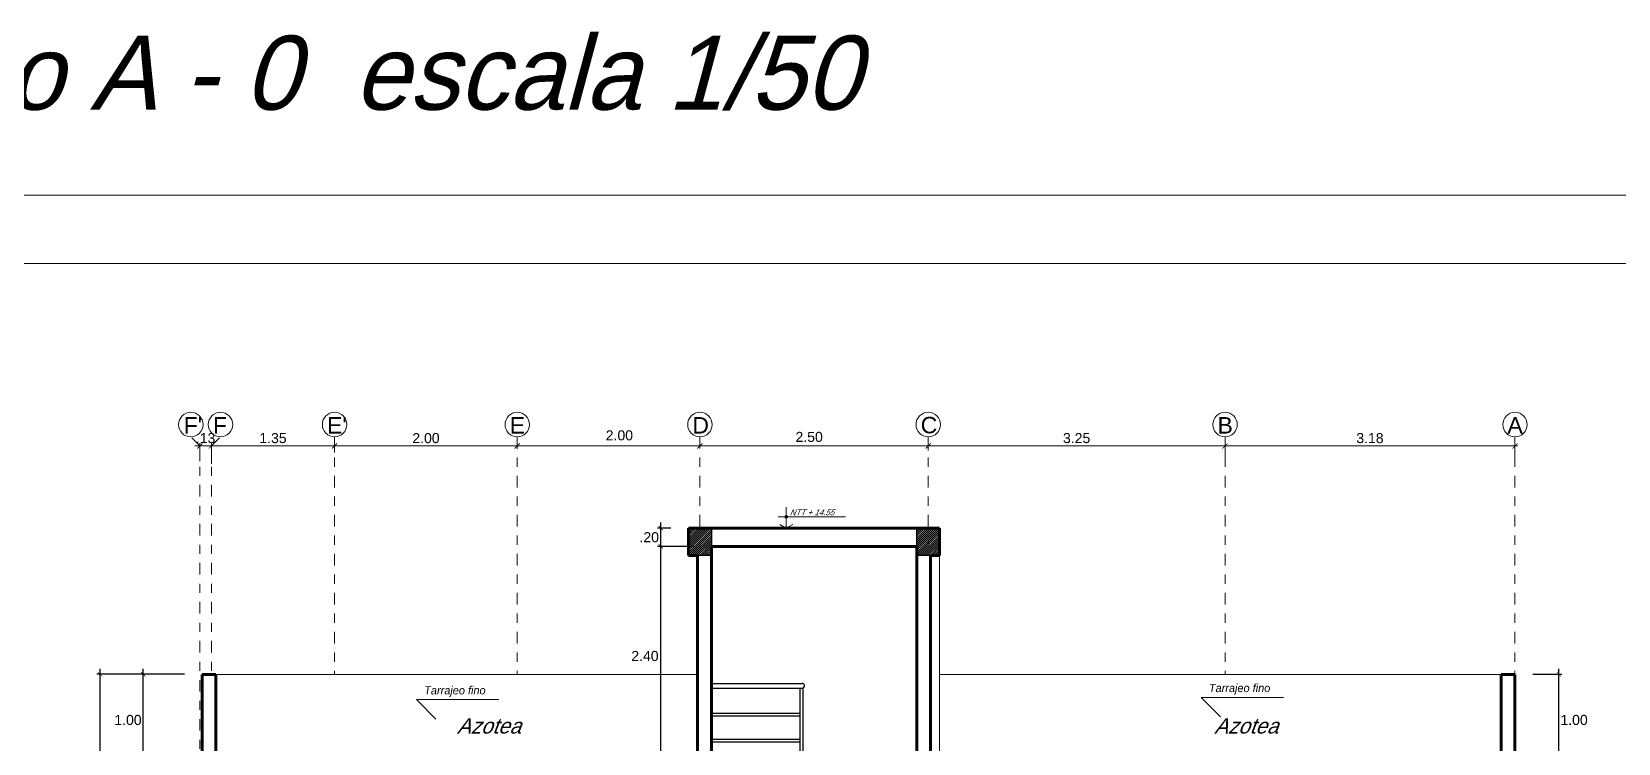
# Model space of a CAD drawing. Header units: millimetres. Extents: x 3779 to 7711, y 1445 to 3132.
# Drawn here: x 3970.03 to 3987.41, y 1484.63 to 1492.42 of the extents above; entities that cross this region are included whole.
import ezdxf

# ---------------------------------------------------------------- set-up
doc = ezdxf.new("R2010")
doc.units = ezdxf.units.MM
doc.header["$PDMODE"] = 3
doc.linetypes.add('DASHDOTX2', pattern=[50.8, 25.4, -12.7, 0, -12.7])
for name, color, linetype, lineweight in [('cotas', 7, 'Continuous', 5), ('EJES', 20, 'DASHDOTX2', 9), ('pluma 0.5', 41, 'Continuous', 5), ('pluma 1', 1, 'Continuous', 9), ('pluma 1.5', 14, 'Continuous', 15), ('pluma 2', 2, 'Continuous', 20), ('pluma 2.5', 30, 'Continuous', 25), ('pluma 3', 251, 'Continuous', 30), ('pluma 8', 98, 'Continuous', 80), ('TEXTO', 7, 'Continuous', 9), ('TEXTURAS', 35, 'Continuous', 5)]:
    doc.layers.add(name, color=color, linetype=linetype, lineweight=lineweight)
doc.styles.add('nombreambiente', font='stylu.ttf', dxfattribs={"oblique": 20})
doc.styles.get("Standard").update_dxf_attribs({"font": 'arial.ttf'})
doc.styles.add('TIMES', font='arial.ttf', dxfattribs={"height": 0.11})
doc.dimstyles.new('INTERIOR', dxfattribs={"dimtxt": 0.11, "dimasz": 0.0465, "dimexe": 0.0345, "dimexo": 0.195, "dimgap": 0.0295, "dimtad": 2, "dimtih": 1, "dimtoh": 1, "dimzin": 4, "dimdsep": 46, "dimtxsty": 'Standard', "dimblk": 'ARCHTICK', "dimcen": 0, "dimdle": 0.06, "dimclrd": 256, "dimclre": 256, "dimclrt": 256, "dimadec": 0, "dimazin": 0, "dimtfac": 1, "dimtmove": 0, "dimatfit": 3, "dimldrblk": 'ARCHTICK', "dimfxl": 0.0345, "dimtolj": 1, "dimtzin": 0, "dimlwe": 25, "dimarcsym": 0})
doc.dimstyles.new('julio', dxfattribs={"dimtxt": 0.11, "dimasz": 0.057, "dimexe": 0.03, "dimexo": 0.097, "dimgap": 0.0295, "dimtad": 1, "dimzin": 4, "dimdsep": 46, "dimtxsty": 'TIMES', "dimblk": 'ARCHTICK', "dimcen": 0, "dimdle": 0.03, "dimclrd": 256, "dimclre": 256, "dimclrt": 256, "dimadec": 0, "dimazin": 0, "dimtfac": 1, "dimtix": 1, "dimtmove": 2, "dimatfit": 2, "dimldrblk": 'ARCHTICK', "dimfxl": 1, "dimtolj": 1, "dimtzin": 0, "dimlwd": 5, "dimlwe": 5, "dimarcsym": 0})

# ---------------------------------------------------------------- blocks, each defined once
blk = doc.blocks.new('ttryt')
at = {"layer": 'pluma 1'}
for p, q in [((1118.64, 393.514), (1118.64, 393.283)), ((1119.289, 393.407), (1118.552, 393.407)), ((1118.64, 393.283), (1118.568, 393.324)), ((1118.64, 393.283), (1118.712, 393.324))]:
    blk.add_line(p, q, dxfattribs=at)
at = {"layer": 'pluma 1', "linetype": 'Continuous'}
blk.add_circle((1118.64, 393.407), 0.015, dxfattribs=at)
blk = doc.blocks.new('_ArchTick')
at = {"color": 0, "linetype": 'ByBlock', "lineweight": 40, "const_width": 0.15}
blk.add_lwpolyline([(-0.5, -0.5), (0.5, 0.5)], dxfattribs=at)
blk = doc.blocks.new('*D682')
at = {"layer": 'cotas', "lineweight": 5, "transparency": 16777216}
for p, q in [((3986.304, 1487.883), (3983.069, 1487.883)), ((3983.099, 1487.68), (3983.099, 1487.913)), ((3986.274, 1487.68), (3986.274, 1487.913))]:
    blk.add_line(p, q, dxfattribs=at)
at = {"layer": 'Defpoints', "color": 0, "transparency": 16777216}
for p in [(3983.099, 1487.883), (3983.099, 1487.583), (3986.274, 1487.583)]:
    blk.add_point(p, dxfattribs=at)
at = {"layer": 'cotas', "lineweight": 5, "transparency": 16777216, "xscale": 0.057, "yscale": 0.057, "zscale": 0.057, "rotation": 180}
blk.add_blockref('_ArchTick', (3983.099, 1487.883), dxfattribs=at)
at = {"layer": 'cotas', "lineweight": 5, "transparency": 16777216, "xscale": 0.057, "yscale": 0.057, "zscale": 0.057}
blk.add_blockref('_ArchTick', (3986.274, 1487.883), dxfattribs=at)
at = {"layer": 'cotas', "transparency": 16777216, "insert": (3984.686, 1487.968), "char_height": 0.11, "attachment_point": 5, "style": 'TIMES'}
blk.add_mtext('\\A1;3.18', dxfattribs=at)
blk = doc.blocks.new('*D849')
at = {"layer": 'cotas', "lineweight": 5, "transparency": 16777216}
for p, q in [((3983.129, 1487.883), (3979.819, 1487.883)), ((3979.849, 1487.832), (3979.849, 1487.913)), ((3983.099, 1487.68), (3983.099, 1487.913))]:
    blk.add_line(p, q, dxfattribs=at)
at = {"layer": 'Defpoints', "color": 0, "transparency": 16777216}
for p in [(3979.849, 1487.883), (3979.849, 1487.735), (3983.099, 1487.583)]:
    blk.add_point(p, dxfattribs=at)
at = {"layer": 'cotas', "lineweight": 5, "transparency": 16777216, "xscale": 0.057, "yscale": 0.057, "zscale": 0.057, "rotation": 180}
blk.add_blockref('_ArchTick', (3979.849, 1487.883), dxfattribs=at)
at = {"layer": 'cotas', "lineweight": 5, "transparency": 16777216, "xscale": 0.057, "yscale": 0.057, "zscale": 0.057}
blk.add_blockref('_ArchTick', (3983.099, 1487.883), dxfattribs=at)
at = {"layer": 'cotas', "transparency": 16777216, "insert": (3981.474, 1487.968), "char_height": 0.11, "attachment_point": 5, "style": 'TIMES'}
blk.add_mtext('\\A1;3.25', dxfattribs=at)
blk = doc.blocks.new('*D850')
at = {"layer": 'cotas', "lineweight": 5, "transparency": 16777216}
for p, q in [((3979.879, 1487.883), (3977.319, 1487.883)), ((3977.349, 1487.86), (3977.349, 1487.913)), ((3979.849, 1487.832), (3979.849, 1487.913))]:
    blk.add_line(p, q, dxfattribs=at)
at = {"layer": 'Defpoints', "color": 0, "transparency": 16777216}
for p in [(3977.349, 1487.883), (3977.349, 1487.763), (3979.849, 1487.735)]:
    blk.add_point(p, dxfattribs=at)
at = {"layer": 'cotas', "lineweight": 5, "transparency": 16777216, "xscale": 0.057, "yscale": 0.057, "zscale": 0.057, "rotation": 180}
blk.add_blockref('_ArchTick', (3977.349, 1487.883), dxfattribs=at)
at = {"layer": 'cotas', "lineweight": 5, "transparency": 16777216, "xscale": 0.057, "yscale": 0.057, "zscale": 0.057}
blk.add_blockref('_ArchTick', (3979.849, 1487.883), dxfattribs=at)
at = {"layer": 'cotas', "transparency": 16777216, "insert": (3978.545, 1487.981), "char_height": 0.11, "attachment_point": 5, "style": 'TIMES'}
blk.add_mtext('\\A1;2.50', dxfattribs=at)
blk = doc.blocks.new('*D851')
at = {"layer": 'cotas', "lineweight": 5, "transparency": 16777216}
for p, q in [((3977.379, 1487.883), (3975.319, 1487.883)), ((3975.349, 1487.852), (3975.349, 1487.913)), ((3977.349, 1487.86), (3977.349, 1487.913))]:
    blk.add_line(p, q, dxfattribs=at)
at = {"layer": 'Defpoints', "color": 0, "transparency": 16777216}
for p in [(3975.349, 1487.883), (3975.349, 1487.755), (3977.349, 1487.763)]:
    blk.add_point(p, dxfattribs=at)
at = {"layer": 'cotas', "lineweight": 5, "transparency": 16777216, "xscale": 0.057, "yscale": 0.057, "zscale": 0.057, "rotation": 180}
blk.add_blockref('_ArchTick', (3975.349, 1487.883), dxfattribs=at)
at = {"layer": 'cotas', "lineweight": 5, "transparency": 16777216, "xscale": 0.057, "yscale": 0.057, "zscale": 0.057}
blk.add_blockref('_ArchTick', (3977.349, 1487.883), dxfattribs=at)
at = {"layer": 'cotas', "transparency": 16777216, "insert": (3976.467, 1487.998), "char_height": 0.11, "attachment_point": 5, "style": 'TIMES'}
blk.add_mtext('\\A1;2.00', dxfattribs=at)
blk = doc.blocks.new('*D683')
at = {"layer": 'cotas', "lineweight": 5, "transparency": 16777216}
for p, q in [((3975.379, 1487.883), (3973.318, 1487.883)), ((3973.348, 1487.811), (3973.348, 1487.913)), ((3975.349, 1487.852), (3975.349, 1487.913))]:
    blk.add_line(p, q, dxfattribs=at)
at = {"layer": 'Defpoints', "color": 0, "transparency": 16777216}
for p in [(3973.348, 1487.883), (3973.348, 1487.714), (3975.349, 1487.755)]:
    blk.add_point(p, dxfattribs=at)
at = {"layer": 'cotas', "lineweight": 5, "transparency": 16777216, "xscale": 0.057, "yscale": 0.057, "zscale": 0.057, "rotation": 180}
blk.add_blockref('_ArchTick', (3973.348, 1487.883), dxfattribs=at)
at = {"layer": 'cotas', "lineweight": 5, "transparency": 16777216, "xscale": 0.057, "yscale": 0.057, "zscale": 0.057}
blk.add_blockref('_ArchTick', (3975.349, 1487.883), dxfattribs=at)
at = {"layer": 'cotas', "transparency": 16777216, "insert": (3974.349, 1487.968), "char_height": 0.11, "attachment_point": 5, "style": 'TIMES'}
blk.add_mtext('\\A1;2.00', dxfattribs=at)
blk = doc.blocks.new('*D684')
at = {"layer": 'cotas', "lineweight": 5, "transparency": 16777216}
for p, q in [((3973.378, 1487.883), (3971.969, 1487.883)), ((3971.999, 1487.686), (3971.999, 1487.913)), ((3973.348, 1487.811), (3973.348, 1487.913))]:
    blk.add_line(p, q, dxfattribs=at)
at = {"layer": 'Defpoints', "color": 0, "transparency": 16777216}
for p in [(3971.999, 1487.883), (3973.348, 1487.714), (3971.999, 1487.589)]:
    blk.add_point(p, dxfattribs=at)
at = {"layer": 'cotas', "lineweight": 5, "transparency": 16777216, "xscale": 0.057, "yscale": 0.057, "zscale": 0.057, "rotation": 180}
blk.add_blockref('_ArchTick', (3971.999, 1487.883), dxfattribs=at)
at = {"layer": 'cotas', "lineweight": 5, "transparency": 16777216, "xscale": 0.057, "yscale": 0.057, "zscale": 0.057}
blk.add_blockref('_ArchTick', (3973.348, 1487.883), dxfattribs=at)
at = {"layer": 'cotas', "transparency": 16777216, "insert": (3972.674, 1487.968), "char_height": 0.11, "attachment_point": 5, "style": 'TIMES'}
blk.add_mtext('\\A1;1.35', dxfattribs=at)
blk = doc.blocks.new('*D685')
at = {"layer": 'cotas', "lineweight": 5, "transparency": 16777216}
for p, q in [((3971.874, 1487.883), (3971.817, 1487.883)), ((3971.874, 1487.717), (3971.874, 1487.913)), ((3971.999, 1487.883), (3971.874, 1487.883)), ((3971.999, 1487.686), (3971.999, 1487.913)), ((3971.999, 1487.883), (3972.056, 1487.883))]:
    blk.add_line(p, q, dxfattribs=at)
at = {"layer": 'Defpoints', "color": 0, "transparency": 16777216}
for p in [(3971.874, 1487.883), (3971.874, 1487.62), (3971.999, 1487.589)]:
    blk.add_point(p, dxfattribs=at)
at = {"layer": 'cotas', "lineweight": 5, "transparency": 16777216, "xscale": 0.057, "yscale": 0.057, "zscale": 0.057}
blk.add_blockref('_ArchTick', (3971.874, 1487.883), dxfattribs=at)
at = {"layer": 'cotas', "lineweight": 5, "transparency": 16777216, "xscale": 0.057, "yscale": 0.057, "zscale": 0.057, "rotation": 180}
blk.add_blockref('_ArchTick', (3971.999, 1487.883), dxfattribs=at)
at = {"layer": 'cotas', "transparency": 16777216, "insert": (3971.936, 1487.968), "char_height": 0.11, "attachment_point": 5, "style": 'TIMES'}
blk.add_mtext('\\A1;.13', dxfattribs=at)
blk = doc.blocks.new('*D765')
at = {"layer": 'cotas', "lineweight": -2, "transparency": 16777216}
blk.add_line((3971.253, 1484.323), (3971.253, 1485.443), dxfattribs=at)
at = {"layer": 'cotas', "lineweight": 25, "transparency": 16777216}
for p, q in [((3971.704, 1485.383), (3971.219, 1485.383)), ((3971.529, 1484.383), (3971.219, 1484.383))]:
    blk.add_line(p, q, dxfattribs=at)
at = {"layer": 'Defpoints', "color": 0, "transparency": 16777216}
for p in [(3971.253, 1485.383), (3971.899, 1485.383), (3971.724, 1484.383)]:
    blk.add_point(p, dxfattribs=at)
at = {"layer": 'cotas', "lineweight": -2, "transparency": 16777216, "xscale": 0.04649999999999999, "yscale": 0.04649999999999999, "zscale": 0.04649999999999999}
for p, rotation in [((3971.253, 1485.383), 90), ((3971.253, 1484.383), 270)]:
    blk.add_blockref('_ArchTick', p, dxfattribs=dict(at, rotation=rotation))
at = {"layer": 'cotas', "transparency": 16777216, "insert": (3971.086, 1484.883), "char_height": 0.11, "attachment_point": 5}
blk.add_mtext('\\A1;1.00', dxfattribs=at)
blk = doc.blocks.new('*D766')
at = {"layer": 'cotas', "lineweight": 25, "transparency": 16777216}
for p, q in [((3977.279, 1486.783), (3976.885, 1486.783)), ((3977.129, 1484.383), (3976.885, 1484.383))]:
    blk.add_line(p, q, dxfattribs=at)
at = {"layer": 'cotas', "lineweight": -2, "transparency": 16777216}
blk.add_line((3976.92, 1484.323), (3976.92, 1486.843), dxfattribs=at)
at = {"layer": 'Defpoints', "color": 0, "transparency": 16777216}
for p in [(3976.92, 1486.783), (3977.474, 1486.783), (3977.324, 1484.383)]:
    blk.add_point(p, dxfattribs=at)
at = {"layer": 'cotas', "lineweight": -2, "transparency": 16777216, "xscale": 0.04649999999999999, "yscale": 0.04649999999999999, "zscale": 0.04649999999999999}
for p, rotation in [((3976.92, 1486.783), 90), ((3976.92, 1484.383), 270)]:
    blk.add_blockref('_ArchTick', p, dxfattribs=dict(at, rotation=rotation))
at = {"layer": 'cotas', "transparency": 16777216, "insert": (3976.747, 1485.583), "char_height": 0.11, "attachment_point": 5}
blk.add_mtext('\\A1;2.40', dxfattribs=at)
blk = doc.blocks.new('*D767')
at = {"layer": 'cotas', "lineweight": 25, "transparency": 16777216}
for p, q in [((3977.029, 1486.983), (3976.885, 1486.983)), ((3977.279, 1486.783), (3976.885, 1486.783))]:
    blk.add_line(p, q, dxfattribs=at)
at = {"layer": 'cotas', "lineweight": -2, "transparency": 16777216}
blk.add_line((3976.92, 1486.723), (3976.92, 1487.043), dxfattribs=at)
at = {"layer": 'Defpoints', "color": 0, "transparency": 16777216}
for p in [(3976.92, 1486.983), (3977.224, 1486.983), (3977.474, 1486.783)]:
    blk.add_point(p, dxfattribs=at)
at = {"layer": 'cotas', "lineweight": -2, "transparency": 16777216, "xscale": 0.04649999999999999, "yscale": 0.04649999999999999, "zscale": 0.04649999999999999}
for p, rotation in [((3976.92, 1486.983), 90), ((3976.92, 1486.783), 270)]:
    blk.add_blockref('_ArchTick', p, dxfattribs=dict(at, rotation=rotation))
at = {"layer": 'cotas', "transparency": 16777216, "insert": (3976.794, 1486.883), "char_height": 0.11, "attachment_point": 5}
blk.add_mtext('\\A1;.20', dxfattribs=at)
blk = doc.blocks.new('*D768')
at = {"layer": 'cotas', "lineweight": -2, "transparency": 16777216}
blk.add_line((3970.781, 1472.373), (3970.781, 1485.443), dxfattribs=at)
at = {"layer": 'cotas', "lineweight": 25, "transparency": 16777216}
for p, q in [((3971.704, 1485.383), (3970.746, 1485.383)), ((3971.704, 1472.433), (3970.746, 1472.433))]:
    blk.add_line(p, q, dxfattribs=at)
at = {"layer": 'Defpoints', "color": 0, "transparency": 16777216}
for p in [(3970.781, 1485.383), (3971.899, 1485.383), (3971.899, 1472.433)]:
    blk.add_point(p, dxfattribs=at)
at = {"layer": 'cotas', "lineweight": -2, "transparency": 16777216, "xscale": 0.04649999999999999, "yscale": 0.04649999999999999, "zscale": 0.04649999999999999}
for p, rotation in [((3970.781, 1485.383), 90), ((3970.781, 1472.433), 270)]:
    blk.add_blockref('_ArchTick', p, dxfattribs=dict(at, rotation=rotation))
at = {"layer": 'cotas', "transparency": 16777216, "insert": (3970.571, 1478.908), "char_height": 0.11, "attachment_point": 5}
blk.add_mtext('\\A1;12.95', dxfattribs=at)
blk = doc.blocks.new('*D785')
at = {"layer": 'cotas', "lineweight": -2, "transparency": 16777216}
blk.add_line((3986.754, 1484.323), (3986.754, 1485.443), dxfattribs=at)
at = {"layer": 'cotas', "lineweight": 25, "transparency": 16777216}
for p, q in [((3986.469, 1485.383), (3986.788, 1485.383)), ((3986.469, 1484.383), (3986.788, 1484.383))]:
    blk.add_line(p, q, dxfattribs=at)
at = {"layer": 'Defpoints', "color": 0, "transparency": 16777216}
for p in [(3986.274, 1485.383), (3986.754, 1485.383), (3986.274, 1484.383)]:
    blk.add_point(p, dxfattribs=at)
at = {"layer": 'cotas', "lineweight": -2, "transparency": 16777216, "xscale": 0.04649999999999999, "yscale": 0.04649999999999999, "zscale": 0.04649999999999999}
for p, rotation in [((3986.754, 1485.383), 90), ((3986.754, 1484.383), 270)]:
    blk.add_blockref('_ArchTick', p, dxfattribs=dict(at, rotation=rotation))
at = {"layer": 'cotas', "transparency": 16777216, "insert": (3986.921, 1484.883), "char_height": 0.11, "attachment_point": 5}
blk.add_mtext('\\A1;1.00', dxfattribs=at)

msp = doc.modelspace()

# ---------------------------------------------------------------- hatches: boundary and pattern name
at = {"layer": 'TEXTURAS'}
h = msp.add_hatch(dxfattribs=at)
h.set_pattern_fill('LINE', color=256, scale=0.005, angle=45)
h.set_pattern_definition([(45, (-180.418558, 138.683055), (-0.01122532015, 0.01122532015), [])])
h.paths.add_polyline_path([(3977.474, 1486.9828), (3977.374, 1486.9828), (3977.224, 1486.9828), (3977.224, 1486.6828), (3977.474, 1486.6828), (3977.474, 1486.7828)])
h = msp.add_hatch(dxfattribs=at)
h.set_pattern_fill('LINE', color=256, scale=0.005, angle=45)
h.set_pattern_definition([(45, (-177.918558, 138.683055), (-0.01122532015, 0.01122532015), [])])
h.paths.add_polyline_path([(3979.974, 1486.9828), (3979.874, 1486.9828), (3979.724, 1486.9828), (3979.724, 1486.6828), (3979.974, 1486.6828), (3979.974, 1486.7828)])

# ---------------------------------------------------------------- linework, layer by layer
at = {"layer": 'cotas'}
for points in [[(3943.8761, 1448.6283), (4003.2761, 1448.6283), (4003.2761, 1490.6283), (3943.8761, 1490.6283)], [(3944.6261, 1449.3783), (4002.5261, 1449.3783), (4002.5261, 1489.8783), (3944.6261, 1489.8783)]]:
    msp.add_lwpolyline(points, close=True, dxfattribs=at)
at = {"layer": 'EJES', "ltscale": 0.005}
for p, q in [((3971.874, 1487.8828), (3971.774, 1487.9828)), ((3971.874, 1487.8828), (3971.874, 1484.3828)), ((3971.999, 1487.8828), (3972.099, 1487.9828)), ((3971.999, 1487.8828), (3971.999, 1485.3828)), ((3973.3482, 1487.9828), (3973.3482, 1485.3828)), ((3975.349, 1487.9828), (3975.349, 1485.3828)), ((3977.349, 1487.9828), (3977.349, 1486.9828)), ((3979.849, 1487.9828), (3979.849, 1486.9828)), ((3983.099, 1487.9828), (3983.099, 1485.3828)), ((3986.274, 1487.9828), (3986.274, 1485.3828))]:
    msp.add_line(p, q, dxfattribs=at)
at = {"layer": 'pluma 0.5'}
msp.add_line((3979.974, 1485.3828), (3986.124, 1485.3828), dxfattribs=at)
at = {"layer": 'pluma 1'}
for centre in [(3971.774, 1488.1167), (3972.099, 1488.1167), (3973.3482, 1488.1167), (3975.349, 1488.1167), (3977.349, 1488.1167), (3979.849, 1488.1167), (3983.099, 1488.1167), (3986.274, 1488.1167)]:
    msp.add_circle(centre, 0.1339, dxfattribs=at)
at = {"layer": 'pluma 1.5'}
msp.add_line((3972.049, 1485.3828), (3977.324, 1485.3828), dxfattribs=at)
at = {"layer": 'pluma 2'}
msp.add_line((3979.974, 1486.6828), (3979.974, 1484.3828), dxfattribs=at)
at = {"layer": 'pluma 2.5'}
for p, q in [((3978.444, 1485.2328), (3978.444, 1484.3828)), ((3978.474, 1485.2328), (3978.474, 1484.3828)), ((3977.474, 1484.9586), (3978.444, 1484.9586)), ((3977.474, 1484.9286), (3978.444, 1484.9286)), ((3977.474, 1484.6731), (3978.444, 1484.6731)), ((3977.474, 1484.6431), (3978.444, 1484.6431))]:
    msp.add_line(p, q, dxfattribs=at)
for points in [[(3977.474, 1486.6828), (3977.224, 1486.6828), (3977.224, 1486.9828), (3977.474, 1486.9828)], [(3979.974, 1486.6828), (3979.724, 1486.6828), (3979.724, 1486.9828), (3979.974, 1486.9828)]]:
    msp.add_lwpolyline(points, close=True, dxfattribs=at)
at = {"layer": 'pluma 3'}
for p, q in [((3977.474, 1485.2827), (3978.4693, 1485.2828)), ((3977.474, 1485.2327), (3978.4693, 1485.2328))]:
    msp.add_line(p, q, dxfattribs=at)
msp.add_arc((3978.4693, 1485.2578), 0.025, 270.00655, 90.00655, dxfattribs=at)
at = {"layer": 'pluma 8'}
for p, q in [((3979.974, 1486.9828), (3977.224, 1486.9828)), ((3977.224, 1486.6828), (3977.224, 1486.9828)), ((3979.974, 1486.6828), (3979.974, 1486.9828)), ((3977.474, 1484.3828), (3977.474, 1486.7828)), ((3979.724, 1486.7828), (3977.474, 1486.7828)), ((3979.724, 1486.7828), (3979.724, 1484.0328)), ((3977.324, 1486.6828), (3977.224, 1486.6828)), ((3977.324, 1486.6828), (3977.324, 1484.3828)), ((3979.874, 1486.6828), (3979.874, 1484.3828)), ((3979.974, 1486.6828), (3979.874, 1486.6828)), ((3972.049, 1485.3828), (3971.899, 1485.3828)), ((3971.899, 1485.3828), (3971.899, 1484.3828)), ((3972.049, 1485.3828), (3972.049, 1484.3828)), ((3986.124, 1485.3828), (3986.124, 1484.3828)), ((3986.124, 1485.3828), (3986.274, 1485.3828)), ((3986.274, 1485.3828), (3986.274, 1470.3828))]:
    msp.add_line(p, q, dxfattribs=at)
at = {"layer": 'TEXTURAS'}
for points in [[(3975.1465, 1485.1059), (3974.2465, 1485.1059), (3974.4587, 1484.8938)], [(3983.7389, 1485.131), (3982.8389, 1485.131), (3983.051, 1484.9188)]]:
    msp.add_lwpolyline(points, dxfattribs=at)

# ---------------------------------------------------------------- block references
at = {"layer": 'pluma 1', "linetype": 'Continuous'}
msp.add_blockref('ttryt', (2859.655, 1093.6999), dxfattribs=at)

# ---------------------------------------------------------------- texts
at = {"layer": 'TEXTO', "attachment_point": 1}
for s, insert, char_height, width in [('{\\fStylus BT|b0|i0|c0|p34;\\Q15;formato A - 0  escala 1/50}', (3966.6957, 1492.3731), 0.81, 15.242633), ('{\\fStylus BT|b0|i1|c0|p34;\\C7;Tarrajeo fino}', (3974.3297, 1485.2529), 0.0896, 2.293656), ('{\\fStylus BT|b0|i1|c0|p34;\\C7;Tarrajeo fino}', (3982.9221, 1485.278), 0.0896, 2.293656)]:
    msp.add_mtext(s, dxfattribs=dict(at, insert=insert, char_height=char_height, width=width))
at = {"layer": 'TEXTO', "color": 5, "char_height": 0.18, "width": 2.597734, "attachment_point": 7}
for s, insert in [("{\\C7;F'}", (3971.6964, 1488.0185)), ('{\\C7;F}', (3972.0165, 1488.0185)), ("{\\C7;E'}", (3973.2658, 1488.0185)), ('{\\C7;E}', (3975.2665, 1488.0185)), ('{\\C7;D}', (3977.2665, 1488.0185)), ('{\\fArial|b0|i0|c0|p34;\\C7;C}', (3979.7665, 1488.0185)), ('{\\C7;B}', (3983.0165, 1488.0185)), ('{\\C7;A}', (3986.1915, 1488.0185))]:
    msp.add_mtext(s, dxfattribs=dict(at, insert=insert))
at = {"layer": 'TEXTO', "attachment_point": 1, "style": 'nombreambiente'}
for s, insert, char_height, width in [('{\\Q23;NTT + 14.55}', (3978.3326, 1487.1891), 0.065, 0.790868), ('{\\Q21;Azotea}', (3974.687, 1484.9027), 0.168, 1.67738), ('{\\Q21;Azotea}', (3982.9794, 1484.9027), 0.168, 1.67738)]:
    msp.add_mtext(s, dxfattribs=dict(at, insert=insert, char_height=char_height, width=width))

# ---------------------------------------------------------------- dimensions: what is measured, and where the dimension line sits
at = {"layer": 'cotas'}
for base, p1, p2, picture, middle in [((3971.8739542018, 1487.8827803846), (3971.9989542018, 1487.588837589), (3971.8739542018, 1487.6197721365), '*D685', (3971.9364542018, 1487.9684809303)), ((3971.999, 1487.8828), (3973.3482, 1487.714), (3971.999, 1487.5888), '*D684', (3972.6736, 1487.9685)), ((3973.3482, 1487.8828), (3975.349, 1487.7548), (3973.3482, 1487.714), '*D683', (3974.3486, 1487.9684)), ((3979.849, 1487.8828), (3983.099, 1487.5828), (3979.849, 1487.7354), '*D849', (3981.474, 1487.9685))]:
    dim = msp.add_linear_dim(base=base, p1=p1, p2=p2, dimstyle='julio', dxfattribs=at)
    dim.commit()
    dim.dimension.update_dxf_attribs({"geometry": picture, "text_midpoint": middle})
for base, p1, p2, picture, middle in [((3975.349, 1487.8828), (3977.349, 1487.7633), (3975.349, 1487.7548), '*D851', (3976.4674, 1487.9983)), ((3977.349, 1487.8828), (3979.849, 1487.7354), (3977.349, 1487.7633), '*D850', (3978.5448, 1487.9813))]:
    dim = msp.add_linear_dim(base=base, p1=p1, p2=p2, dimstyle='julio', dxfattribs=at)
    dim.commit()
    dim.dimension.update_dxf_attribs({"geometry": picture, "text_midpoint": middle, "dimtype": 160})
dim = msp.add_aligned_dim(p1=(3986.2739542018, 1487.5827803846), p2=(3983.0989542018, 1487.5827803846), distance=-0.3, dimstyle='julio', dxfattribs=at)
dim.commit()
dim.dimension.update_dxf_attribs({"geometry": '*D682', "text_midpoint": (3984.6864542018, 1487.9684809303)})
for base, p1, p2, picture, middle in [((3976.9198, 1486.9828), (3977.474, 1486.7828), (3977.224, 1486.9828), '*D767', (3976.7941, 1486.8828)), ((3971.2534, 1485.3828), (3971.724, 1484.3828), (3971.899, 1485.3828), '*D765', (3971.0864, 1484.8828)), ((3986.7537, 1485.3828), (3986.274, 1484.3828), (3986.274, 1485.3828), '*D785', (3986.9207, 1484.8828))]:
    dim = msp.add_linear_dim(base=base, p1=p1, p2=p2, angle=90, dimstyle='INTERIOR', override={"dimtmove": 1}, dxfattribs=at)
    dim.commit()
    dim.dimension.update_dxf_attribs({"geometry": picture, "text_midpoint": middle})
for base, p1, p2, picture, middle in [((3976.9198, 1486.7828), (3977.324, 1484.3828), (3977.474, 1486.7828), '*D766', (3976.7467, 1485.5828)), ((3970.7808, 1485.3828), (3971.899, 1472.4328), (3971.899, 1485.3828), '*D768', (3970.5705, 1478.9078))]:
    dim = msp.add_linear_dim(base=base, p1=p1, p2=p2, angle=90, dimstyle='INTERIOR', dxfattribs=at)
    dim.commit()
    dim.dimension.update_dxf_attribs({"geometry": picture, "text_midpoint": middle})

doc.saveas('drawing.dxf')
